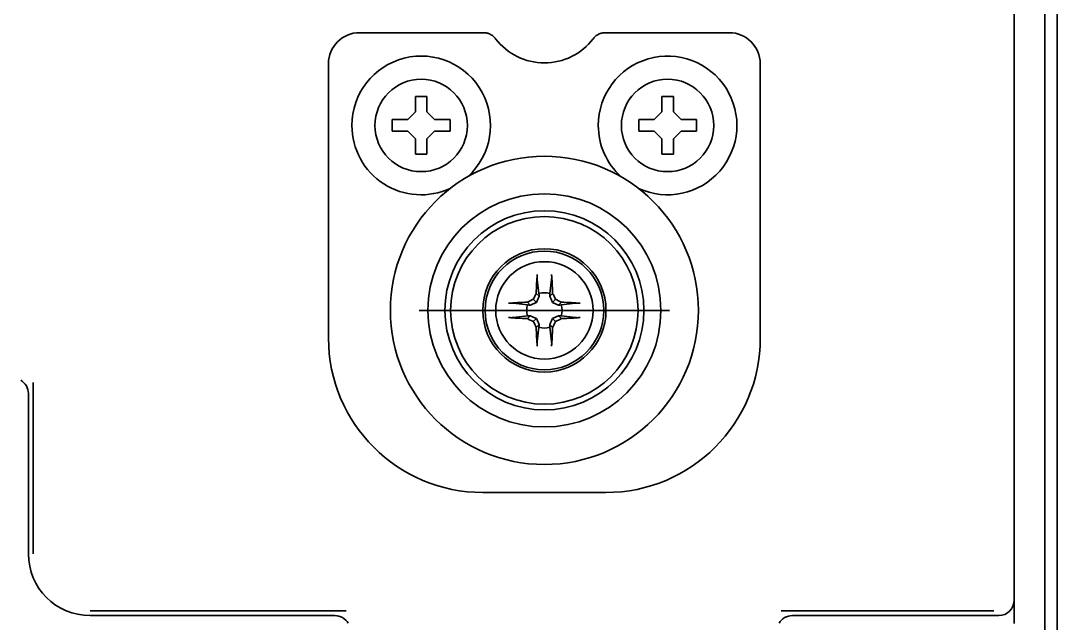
# Model space of a CAD drawing. Header units: inches. Extents: x 90 to 4161, y -506 to 3104.
# Drawn here: x 2934.4 to 3001.7, y 2841.5 to 2880.6 of the extents above; entities that cross this region are included whole.
import ezdxf

# ---------------------------------------------------------------- set-up
doc = ezdxf.new("R2010")
doc.units = ezdxf.units.IN
doc.layers.add('1', color=7, linetype='Continuous', true_color=0xffffff)

msp = doc.modelspace()

# ---------------------------------------------------------------- linework, layer by layer
at = {"layer": '1', "color": 7, "linetype": 'Continuous', "lineweight": 35}
for p, q in [((3000.891, 2932.747), (3000.891, 2292.897)), ((3001.691, 2599.711), (3001.691, 2932.697)), ((2998.891, 2841.492), (2998.891, 2928.997)), ((2998.891, 2928.997), (2998.891, 2842.997)), ((2964.429, 2879.815), (2956.391, 2879.815)), ((2980.391, 2879.815), (2972.353, 2879.815)), ((2954.374, 2877.797), (2954.374, 2859.997)), ((2982.408, 2859.997), (2982.408, 2877.797)), ((2960.016, 2874.672), (2960.016, 2875.672)), ((2960.016, 2875.672), (2960.766, 2875.672)), ((2960.766, 2875.672), (2960.766, 2874.672)), ((2976.016, 2874.672), (2976.016, 2875.672)), ((2976.016, 2875.672), (2976.766, 2875.672)), ((2976.766, 2875.672), (2976.766, 2874.672)), ((2959.516, 2874.172), (2960.016, 2874.672)), ((2960.766, 2874.672), (2961.266, 2874.172)), ((2975.516, 2874.172), (2976.016, 2874.672)), ((2976.766, 2874.672), (2977.266, 2874.172)), ((2958.516, 2873.422), (2958.516, 2874.172)), ((2958.516, 2874.172), (2959.516, 2874.172)), ((2961.266, 2874.172), (2962.266, 2874.172)), ((2962.266, 2874.172), (2962.266, 2873.422)), ((2974.516, 2873.422), (2974.516, 2874.172)), ((2974.516, 2874.172), (2975.516, 2874.172)), ((2977.266, 2874.172), (2978.266, 2874.172)), ((2978.266, 2874.172), (2978.266, 2873.422)), ((2959.516, 2873.422), (2958.516, 2873.422)), ((2960.016, 2872.922), (2959.516, 2873.422)), ((2961.266, 2873.422), (2960.766, 2872.922)), ((2962.266, 2873.422), (2961.266, 2873.422)), ((2975.516, 2873.422), (2974.516, 2873.422)), ((2976.016, 2872.922), (2975.516, 2873.422)), ((2977.266, 2873.422), (2976.766, 2872.922)), ((2978.266, 2873.422), (2977.266, 2873.422)), ((2960.016, 2871.922), (2960.016, 2872.922)), ((2960.766, 2872.922), (2960.766, 2871.922)), ((2976.016, 2871.922), (2976.016, 2872.922)), ((2976.766, 2872.922), (2976.766, 2871.922)), ((2960.766, 2871.922), (2960.016, 2871.922)), ((2976.766, 2871.922), (2976.016, 2871.922)), ((2968.041, 2862.887), (2967.923, 2863.81)), ((2968.741, 2862.887), (2968.859, 2863.81)), ((2967.475, 2862.144), (2967.287, 2862.332)), ((2967.873, 2862.315), (2967.67, 2862.518)), ((2968.044, 2862.713), (2967.856, 2862.901)), ((2968.738, 2862.713), (2968.926, 2862.901)), ((2968.909, 2862.315), (2969.112, 2862.518)), ((2969.307, 2862.144), (2969.495, 2862.332)), ((2976.516, 2861.797), (2960.266, 2861.797)), ((2967.301, 2862.147), (2966.379, 2862.265)), ((2969.481, 2862.147), (2970.403, 2862.265)), ((2967.301, 2861.447), (2966.379, 2861.329)), ((2967.475, 2861.451), (2967.287, 2861.262)), ((2967.873, 2861.279), (2967.67, 2861.077)), ((2968.909, 2861.279), (2969.112, 2861.077)), ((2969.307, 2861.451), (2969.495, 2861.262)), ((2969.481, 2861.447), (2970.403, 2861.329)), ((2968.044, 2860.882), (2967.856, 2860.693)), ((2968.041, 2860.707), (2967.923, 2859.785)), ((2968.738, 2860.882), (2968.926, 2860.693)), ((2968.741, 2860.707), (2968.859, 2859.785)), ((2935.207, 2845.997), (2935.207, 2857.125)), ((2934.891, 2845.997), (2934.891, 2856.398)), ((2964.391, 2849.98), (2972.391, 2849.98)), ((2955.519, 2842.313), (2938.891, 2842.313)), ((2997.576, 2842.313), (2983.763, 2842.313)), ((2954.792, 2841.997), (2938.891, 2841.997)), ((2997.892, 2841.997), (2984.49, 2841.997))]:
    msp.add_line(p, q, dxfattribs=at)
for centre, radius in [((2960.391, 2873.797), 3), ((2976.391, 2873.797), 3), ((2968.391, 2861.797), 10), ((2968.391, 2861.797), 7.566), ((2968.391, 2861.797), 6.461), ((2968.391, 2861.797), 6.086), ((2968.391, 2861.797), 4), ((2968.391, 2861.797), 3.85), ((2968.391, 2861.797), 3.16)]:
    msp.add_circle(centre, radius, dxfattribs=at)
for centre, radius, start, end in [((2956.391, 2877.797), 2.017, 90, 180), ((2980.391, 2877.797), 2.017, 0, 90), ((2968.391, 2881.836), 3.983, 217.31922, 322.68078), ((2960.391, 2873.797), 4.5, 312.55312, 180), ((2976.391, 2873.797), 4.5, 245.17688, 180), ((2960.391, 2873.797), 4.5, 180, 294.82875), ((2976.391, 2873.797), 4.5, 180, 227.4525), ((2968.391, 2861.797), 1.145, 72.20111, 107.79889), ((2968.391, 2861.797), 1.145, 162.20111, 197.79889), ((2968.391, 2861.797), 1.145, 342.20111, 17.79889), ((2968.391, 2861.797), 1.145, 252.20111, 287.79889), ((2964.391, 2859.997), 10.017, 180, 270), ((2972.391, 2859.997), 10.017, 270, 0), ((2938.891, 2845.997), 4, 180, 270)]:
    msp.add_arc(centre, radius, start, end, dxfattribs=at)
for centre, major_axis, ratio, start_param, end_param in [((2968.094, 2861.802), (0.065, 3.728), 0.072244, 0.900133, 1.272854), ((2968.688, 2861.802), (0.065, -3.728), 0.072244, 1.868738, 2.24146), ((2968.386, 2862.094), (3.728, 0.065), 0.072244, 1.868738, 2.24146), ((2968.133, 2862.352), (3.344, 1.559), 0.094201, 1.665412, 1.782277), ((2967.837, 2862.056), (1.559, 3.344), 0.094201, 1.359315, 1.476181), ((2968.945, 2862.056), (1.559, -3.344), 0.094201, 1.665412, 1.782277), ((2968.65, 2862.352), (3.344, -1.559), 0.094201, 1.359315, 1.476181), ((2968.396, 2862.094), (3.728, -0.065), 0.072244, 0.900133, 1.272854), ((2968.386, 2861.501), (-3.728, 0.065), 0.072244, 0.900133, 1.272854), ((2968.133, 2861.243), (-3.344, 1.559), 0.094201, 1.359315, 1.476181), ((2967.837, 2861.539), (-1.559, 3.344), 0.094201, 1.665412, 1.782277), ((2968.945, 2861.539), (-1.559, -3.344), 0.094201, 1.359315, 1.476181), ((2968.65, 2861.243), (-3.344, -1.559), 0.094201, 1.665412, 1.782277), ((2968.396, 2861.501), (-3.728, -0.065), 0.072244, 1.868738, 2.24146), ((2968.094, 2861.792), (-0.065, 3.728), 0.072244, 1.868738, 2.24146), ((2968.688, 2861.792), (-0.065, -3.728), 0.072244, 0.900133, 1.272854), ((2933.89, 2856.397), (0.708, 0.708), 0.998783, 5.498396, 6.545231), ((2997.89, 2842.998), (0.708, -0.708), 0.998783, 5.498396, 7.067974), ((2954.79, 2840.997), (0.708, 0.708), 0.998783, 6.021139, 7.067974), ((2984.492, 2840.997), (-0.708, 0.708), 0.998783, 5.498396, 6.545231)]:
    msp.add_ellipse(centre, major_axis=major_axis, ratio=ratio, start_param=start_param, end_param=end_param, dxfattribs=at)
for points, knots in [([(2965.224, 2879.421), (2965.177, 2879.482), (2965.124, 2879.538), (2965.006, 2879.635), (2964.941, 2879.677), (2964.804, 2879.745), (2964.731, 2879.771), (2964.582, 2879.806), (2964.506, 2879.815), (2964.429, 2879.815)], [0, 0, 0, 0, 0.25, 0.25, 0.5, 0.5, 0.75, 0.75, 1, 1, 1, 1]), ([(2972.353, 2879.815), (2972.276, 2879.815), (2972.2, 2879.806), (2972.051, 2879.771), (2971.978, 2879.745), (2971.841, 2879.677), (2971.776, 2879.635), (2971.658, 2879.538), (2971.605, 2879.482), (2971.558, 2879.421)], [0, 0, 0, 0, 0.25, 0.25, 0.5, 0.5, 0.75, 0.75, 1, 1, 1, 1]), ([(2967.923, 2863.81), (2967.922, 2863.816), (2967.921, 2863.825), (2967.92, 2863.839), (2967.92, 2863.845), (2967.92, 2863.856), (2967.919, 2863.867), (2967.919, 2863.88), (2967.918, 2863.893), (2967.918, 2863.9), (2967.918, 2863.921), (2967.918, 2863.935), (2967.918, 2863.958), (2967.918, 2863.965), (2967.918, 2863.981), (2967.918, 2863.996), (2967.919, 2864.011), (2967.919, 2864.026), (2967.919, 2864.034), (2967.92, 2864.056), (2967.921, 2864.07), (2967.922, 2864.098), (2967.923, 2864.111), (2967.924, 2864.123)], [0, 0, 0, 0, 0.125, 0.125, 0.1875, 0.1875, 0.25, 0.3125, 0.3125, 0.375, 0.375, 0.5, 0.5, 0.5625, 0.5625, 0.625, 0.6875, 0.6875, 0.75, 0.75, 0.875, 0.875, 1, 1, 1, 1]), ([(2968.858, 2864.123), (2968.859, 2864.111), (2968.86, 2864.098), (2968.861, 2864.071), (2968.862, 2864.056), (2968.863, 2864.026), (2968.863, 2864.011), (2968.864, 2863.988), (2968.864, 2863.981), (2968.864, 2863.966), (2968.864, 2863.951), (2968.864, 2863.936), (2968.864, 2863.921), (2968.864, 2863.914), (2968.864, 2863.893), (2968.863, 2863.88), (2968.863, 2863.862), (2968.863, 2863.856), (2968.862, 2863.845), (2968.861, 2863.834), (2968.861, 2863.825), (2968.86, 2863.817), (2968.859, 2863.813), (2968.859, 2863.81)], [0, 0, 0, 0, 0.125, 0.125, 0.25, 0.25, 0.375, 0.375, 0.4375, 0.4375, 0.5, 0.5625, 0.5625, 0.625, 0.625, 0.75, 0.75, 0.8125, 0.8125, 0.875, 0.9375, 0.9375, 1, 1, 1, 1]), ([(2966.065, 2862.264), (2966.077, 2862.265), (2966.09, 2862.266), (2966.118, 2862.268), (2966.132, 2862.268), (2966.162, 2862.269), (2966.177, 2862.27), (2966.2, 2862.27), (2966.208, 2862.27), (2966.223, 2862.27), (2966.238, 2862.27), (2966.252, 2862.27), (2966.267, 2862.27), (2966.274, 2862.27), (2966.295, 2862.27), (2966.308, 2862.27), (2966.327, 2862.269), (2966.332, 2862.269), (2966.344, 2862.268), (2966.354, 2862.268), (2966.363, 2862.267), (2966.371, 2862.266), (2966.375, 2862.266), (2966.379, 2862.265)], [0, 0, 0, 0, 0.125, 0.125, 0.25, 0.25, 0.375, 0.375, 0.4375, 0.4375, 0.5, 0.5625, 0.5625, 0.625, 0.625, 0.75, 0.75, 0.8125, 0.8125, 0.875, 0.9375, 0.9375, 1, 1, 1, 1]), ([(2967.873, 2862.315), (2967.805, 2862.285), (2967.738, 2862.256), (2967.606, 2862.199), (2967.54, 2862.171), (2967.475, 2862.144)], [0, 0, 0, 0, 0.5, 0.5, 1, 1, 1, 1]), ([(2968.044, 2862.713), (2968.017, 2862.648), (2967.989, 2862.582), (2967.932, 2862.45), (2967.903, 2862.384), (2967.873, 2862.315)], [0, 0, 0, 0, 0.5, 0.5, 1, 1, 1, 1]), ([(2968.909, 2862.315), (2968.879, 2862.384), (2968.85, 2862.45), (2968.793, 2862.582), (2968.765, 2862.648), (2968.738, 2862.713)], [0, 0, 0, 0, 0.5, 0.5, 1, 1, 1, 1]), ([(2969.307, 2862.144), (2969.242, 2862.171), (2969.176, 2862.199), (2969.044, 2862.256), (2968.977, 2862.285), (2968.909, 2862.315)], [0, 0, 0, 0, 0.5, 0.5, 1, 1, 1, 1]), ([(2970.403, 2862.265), (2970.41, 2862.266), (2970.419, 2862.267), (2970.433, 2862.268), (2970.438, 2862.268), (2970.45, 2862.269), (2970.461, 2862.269), (2970.474, 2862.27), (2970.487, 2862.27), (2970.494, 2862.27), (2970.515, 2862.27), (2970.529, 2862.27), (2970.552, 2862.27), (2970.559, 2862.27), (2970.575, 2862.27), (2970.59, 2862.27), (2970.605, 2862.27), (2970.62, 2862.269), (2970.628, 2862.269), (2970.65, 2862.268), (2970.664, 2862.268), (2970.691, 2862.266), (2970.705, 2862.265), (2970.717, 2862.264)], [0, 0, 0, 0, 0.125, 0.125, 0.1875, 0.1875, 0.25, 0.3125, 0.3125, 0.375, 0.375, 0.5, 0.5, 0.5625, 0.5625, 0.625, 0.6875, 0.6875, 0.75, 0.75, 0.875, 0.875, 1, 1, 1, 1]), ([(2966.379, 2861.329), (2966.372, 2861.328), (2966.364, 2861.328), (2966.349, 2861.327), (2966.344, 2861.326), (2966.332, 2861.326), (2966.321, 2861.325), (2966.308, 2861.325), (2966.295, 2861.325), (2966.288, 2861.324), (2966.267, 2861.324), (2966.253, 2861.324), (2966.23, 2861.324), (2966.223, 2861.324), (2966.208, 2861.324), (2966.192, 2861.324), (2966.177, 2861.325), (2966.162, 2861.325), (2966.155, 2861.325), (2966.132, 2861.326), (2966.118, 2861.327), (2966.091, 2861.328), (2966.077, 2861.329), (2966.065, 2861.33)], [0, 0, 0, 0, 0.125, 0.125, 0.1875, 0.1875, 0.25, 0.3125, 0.3125, 0.375, 0.375, 0.5, 0.5, 0.5625, 0.5625, 0.625, 0.6875, 0.6875, 0.75, 0.75, 0.875, 0.875, 1, 1, 1, 1]), ([(2967.475, 2861.451), (2967.54, 2861.423), (2967.606, 2861.395), (2967.738, 2861.338), (2967.805, 2861.309), (2967.873, 2861.279)], [0, 0, 0, 0, 0.5, 0.5, 1, 1, 1, 1]), ([(2967.873, 2861.279), (2967.903, 2861.211), (2967.932, 2861.144), (2967.989, 2861.012), (2968.017, 2860.947), (2968.044, 2860.882)], [0, 0, 0, 0, 0.5, 0.5, 1, 1, 1, 1]), ([(2968.738, 2860.882), (2968.765, 2860.947), (2968.793, 2861.012), (2968.85, 2861.144), (2968.879, 2861.211), (2968.909, 2861.279)], [0, 0, 0, 0, 0.5, 0.5, 1, 1, 1, 1]), ([(2968.909, 2861.279), (2968.977, 2861.309), (2969.044, 2861.338), (2969.176, 2861.395), (2969.242, 2861.423), (2969.307, 2861.451)], [0, 0, 0, 0, 0.5, 0.5, 1, 1, 1, 1]), ([(2970.717, 2861.33), (2970.705, 2861.329), (2970.692, 2861.328), (2970.664, 2861.327), (2970.65, 2861.326), (2970.62, 2861.325), (2970.605, 2861.325), (2970.582, 2861.324), (2970.574, 2861.324), (2970.559, 2861.324), (2970.544, 2861.324), (2970.53, 2861.324), (2970.515, 2861.324), (2970.508, 2861.324), (2970.487, 2861.324), (2970.474, 2861.325), (2970.455, 2861.325), (2970.45, 2861.326), (2970.438, 2861.326), (2970.428, 2861.327), (2970.419, 2861.328), (2970.411, 2861.328), (2970.407, 2861.329), (2970.403, 2861.329)], [0, 0, 0, 0, 0.125, 0.125, 0.25, 0.25, 0.375, 0.375, 0.4375, 0.4375, 0.5, 0.5625, 0.5625, 0.625, 0.625, 0.75, 0.75, 0.8125, 0.8125, 0.875, 0.9375, 0.9375, 1, 1, 1, 1]), ([(2967.924, 2859.472), (2967.923, 2859.484), (2967.922, 2859.497), (2967.921, 2859.524), (2967.92, 2859.538), (2967.919, 2859.568), (2967.919, 2859.583), (2967.918, 2859.606), (2967.918, 2859.614), (2967.918, 2859.629), (2967.918, 2859.644), (2967.918, 2859.659), (2967.918, 2859.673), (2967.918, 2859.68), (2967.918, 2859.701), (2967.919, 2859.714), (2967.919, 2859.733), (2967.92, 2859.739), (2967.92, 2859.75), (2967.921, 2859.76), (2967.921, 2859.769), (2967.922, 2859.778), (2967.923, 2859.781), (2967.923, 2859.785)], [0, 0, 0, 0, 0.125, 0.125, 0.25, 0.25, 0.375, 0.375, 0.4375, 0.4375, 0.5, 0.5625, 0.5625, 0.625, 0.625, 0.75, 0.75, 0.8125, 0.8125, 0.875, 0.9375, 0.9375, 1, 1, 1, 1]), ([(2968.859, 2859.785), (2968.86, 2859.778), (2968.861, 2859.77), (2968.862, 2859.755), (2968.862, 2859.75), (2968.863, 2859.739), (2968.863, 2859.727), (2968.863, 2859.714), (2968.864, 2859.701), (2968.864, 2859.694), (2968.864, 2859.673), (2968.864, 2859.659), (2968.864, 2859.637), (2968.864, 2859.629), (2968.864, 2859.614), (2968.864, 2859.598), (2968.863, 2859.583), (2968.863, 2859.568), (2968.863, 2859.561), (2968.862, 2859.538), (2968.861, 2859.524), (2968.86, 2859.497), (2968.859, 2859.484), (2968.858, 2859.472)], [0, 0, 0, 0, 0.125, 0.125, 0.1875, 0.1875, 0.25, 0.3125, 0.3125, 0.375, 0.375, 0.5, 0.5, 0.5625, 0.5625, 0.625, 0.6875, 0.6875, 0.75, 0.75, 0.875, 0.875, 1, 1, 1, 1])]:
    msp.add_open_spline(points, degree=3, knots=knots, dxfattribs=at)
for points in [[(2968.041, 2862.887), (2968.042, 2862.829), (2968.043, 2862.771), (2968.044, 2862.713)], [(2968.738, 2862.713), (2968.739, 2862.771), (2968.74, 2862.829), (2968.741, 2862.887)], [(2967.475, 2862.144), (2967.417, 2862.145), (2967.359, 2862.146), (2967.301, 2862.147)], [(2969.481, 2862.147), (2969.423, 2862.146), (2969.365, 2862.145), (2969.307, 2862.144)], [(2967.301, 2861.447), (2967.359, 2861.448), (2967.417, 2861.449), (2967.475, 2861.451)], [(2969.307, 2861.451), (2969.365, 2861.449), (2969.423, 2861.448), (2969.481, 2861.447)], [(2968.044, 2860.882), (2968.043, 2860.823), (2968.042, 2860.765), (2968.041, 2860.707)], [(2968.741, 2860.707), (2968.74, 2860.765), (2968.739, 2860.823), (2968.738, 2860.882)]]:
    msp.add_open_spline(points, degree=3, dxfattribs=at)

doc.saveas('drawing.dxf')
